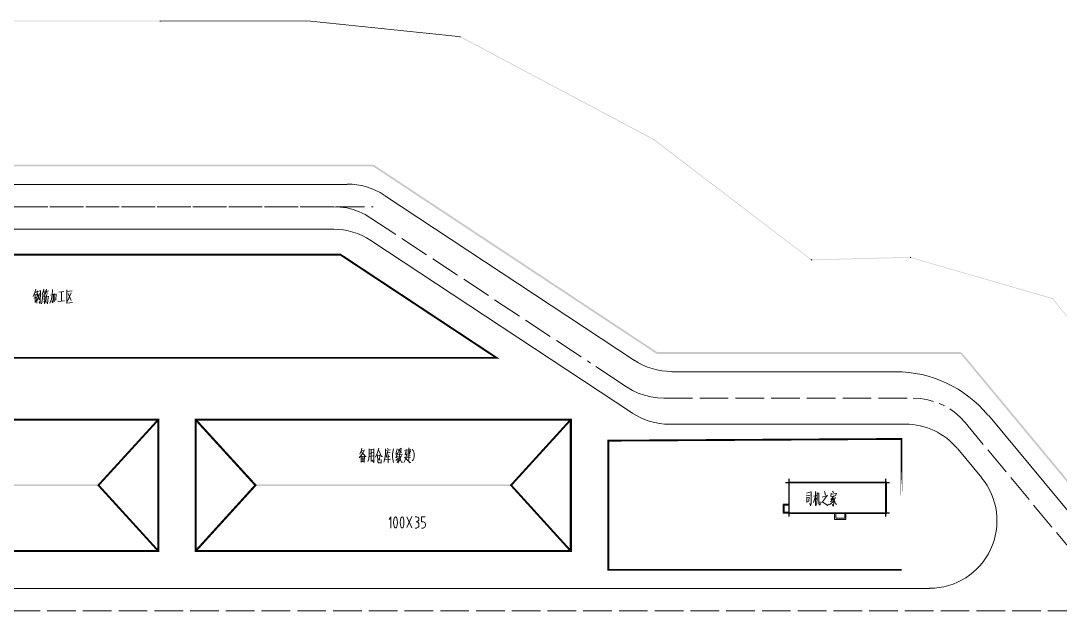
# Model space of a CAD drawing. Header units: millimetres. Extents: x 2315 to 4619, y 1334 to 1897.
# Drawn here: x 3661.9 to 3939, y 1738.7 to 1896.9 of the extents above; entities that cross this region are included whole.
import ezdxf

# ---------------------------------------------------------------- set-up
doc = ezdxf.new("R2010")
doc.units = ezdxf.units.MM
doc.linetypes.add('PDF_IMPORT', pattern=[1, 0.8, -0.2])
for name, color, linetype, true_color in [('PDF_0-新增征地', 7, 'Continuous', 0x00a5dd), ('PDF_COLU_TEXT_JZ', 9, 'Continuous', 0x808080), ('PDF_DOTE', 9, 'Continuous', 0x808080), ('PDF_房建专业布置图', 9, 'Continuous', 0x808080), ('PDF_站场道路', 7, 'Continuous', 0x957000), ('PDF_转运站初步方案', 7, 'Continuous', 0x00b85c)]:
    doc.layers.add(name, color=color, linetype=linetype, true_color=true_color)

msp = doc.modelspace()

# ---------------------------------------------------------------- hatches: boundary and pattern name
at = {"layer": 'PDF_0-新增征地', "transparency": 33554559}
for points in [[(3699.02, 1896.7), (3699.02, 1896.88), (3639.35, 1896.88), (3638.73, 1896.7)], [(3830.41, 1865.24), (3830.47, 1865.43), (3779.04, 1892.73), (3778.98, 1892.55)], [(3872.55, 1833.11), (3872.74, 1833.18), (3830.53, 1865.43), (3830.41, 1865.24)], [(3898.94, 1833.73), (3899.12, 1833.91), (3872.74, 1833.24), (3872.55, 1833.05)], [(3936.93, 1822.73), (3936.99, 1822.91), (3899.12, 1833.85), (3898.94, 1833.73)], [(3978.96, 1771.61), (3979.08, 1771.79), (3936.99, 1822.85), (3936.87, 1822.73)]]:
    msp.add_hatch(color=256, dxfattribs=at).paths.add_polyline_path(points)
at = {"layer": 'PDF_转运站初步方案', "true_color": 0x00a5dd, "transparency": 33554559}
for points in [[(3599.46, 1858.52), (3599.46, 1858.04), (3755.83, 1858.04), (3755.83, 1858.52)], [(3755.95, 1858.52), (3755.7, 1858.1), (3831.38, 1808.07), (3831.63, 1808.5)], [(3831.51, 1808.56), (3831.51, 1808.07), (3912.56, 1808.07), (3912.56, 1808.56)], [(3912.74, 1808.44), (3912.38, 1808.13), (3960.27, 1750.41), (3960.69, 1750.72)]]:
    msp.add_hatch(color=142, dxfattribs=at).paths.add_polyline_path(points)
at = {"layer": 'PDF_转运站初步方案', "true_color": 0x2eb800, "transparency": 33554559}
for points in [[(3594.45, 1773.32), (3594.45, 1772.83), (3682.59, 1772.83), (3682.59, 1773.32)], [(3724.43, 1773.32), (3724.43, 1772.83), (3792.6, 1772.83), (3792.6, 1773.32)]]:
    msp.add_hatch(color=82, dxfattribs=at).paths.add_polyline_path(points)

# ---------------------------------------------------------------- linework, layer by layer
at = {"layer": 'PDF_0-新增征地', "lineweight": 0, "const_width": 0.182}
msp.add_lwpolyline([(3779.04, 1892.64), (3739.03, 1896.79), (3718.99, 1896.79), (3699.02, 1896.79)], dxfattribs=at)
at = {"layer": 'PDF_0-新增征地', "lineweight": 0}
for points in [[(3699.02, 1896.88), (3699.02, 1896.7)], [(3779.04, 1892.73), (3778.98, 1892.55)], [(3872.74, 1833.24), (3872.55, 1833.05)], [(3898.94, 1833.73), (3899.12, 1833.91)]]:
    msp.add_lwpolyline(points, dxfattribs=at)
at = {"layer": 'PDF_0-新增征地', "lineweight": 25}
for points in [[(3699.02, 1896.82), (3699.02, 1896.82)], [(3830.47, 1865.3), (3830.47, 1865.3)], [(3936.93, 1822.79), (3936.93, 1822.79)]]:
    msp.add_lwpolyline(points, dxfattribs=at)
at = {"layer": 'PDF_COLU_TEXT_JZ', "lineweight": 0}
for points in [[(3866.57, 1768.06), (3865.1, 1768.06), (3865.1, 1765.62), (3866.63, 1765.62)], [(3866.57, 1767.76), (3865.35, 1767.76), (3865.35, 1765.93), (3866.63, 1765.93)], [(3878.84, 1765.5), (3878.84, 1763.97), (3880.92, 1763.97), (3881.84, 1763.97), (3881.84, 1765.5)], [(3879.15, 1765.5), (3879.15, 1764.28), (3880.92, 1764.28), (3881.53, 1764.28), (3881.53, 1765.5)]]:
    msp.add_lwpolyline(points, dxfattribs=at)
at = {"layer": 'PDF_DOTE', "lineweight": 25}
for points in [[(3865.71, 1773.8), (3893.5, 1773.8)], [(3866.69, 1764.7), (3866.69, 1774.78)], [(3892.53, 1764.7), (3892.53, 1774.78)], [(3865.71, 1765.68), (3893.5, 1765.68)]]:
    msp.add_lwpolyline(points, dxfattribs=at)
at = {"layer": 'PDF_房建专业布置图', "lineweight": 0, "const_width": 0.122}
msp.add_lwpolyline([(3866.51, 1773.99), (3892.71, 1773.99), (3892.71, 1765.5), (3866.51, 1765.5)], close=True, dxfattribs=at)
at = {"layer": 'PDF_站场道路', "lineweight": 9}
for points in [[(3609.78, 1853.27), (3748.92, 1853.27)], [(3758.82, 1850.34), (3825.52, 1806.3)], [(3739.09, 1847.29), (3745.32, 1847.29), (3747.03, 1847.22), (3748.8, 1846.98), (3750.45, 1846.55), (3752.1, 1845.94), (3753.69, 1845.21), (3755.22, 1844.29)], [(3745.32, 1841.3), (3615.16, 1841.3)], [(3755.22, 1838.31), (3824.91, 1792.25)], [(3815.14, 1804.71), (3823.38, 1799.28), (3824.91, 1798.36), (3826.5, 1797.63), (3828.15, 1797.08), (3829.86, 1796.65), (3831.57, 1796.4), (3833.34, 1796.28)], [(3835.42, 1803.31), (3895.15, 1803.31)], [(3905.17, 1795.43), (3903.7, 1795.85), (3901.75, 1796.16), (3899.73, 1796.28)], [(3908.1, 1794.21), (3907.43, 1794.57), (3906.7, 1794.88)], [(3913.6, 1789.81), (3912.26, 1791.21), (3910.79, 1792.56), (3909.51, 1793.41)], [(3919.83, 1791.76), (3957.15, 1746.75)], [(3834.87, 1789.32), (3897.78, 1789.32)], [(3911.64, 1782.78), (3918.06, 1775.03)], [(3561.96, 1745.52), (3904.19, 1745.52)]]:
    msp.add_lwpolyline(points, dxfattribs=at)
at = {"layer": 'PDF_站场道路', "linetype": 'PDF_IMPORT', "lineweight": 9, "ltscale": 9.528654}
for points in [[(3612.47, 1847.29), (3755.83, 1847.29)], [(3613.81, 1847.29), (3737.5, 1847.29)], [(3833.34, 1796.28), (3899.73, 1796.28)], [(3506.92, 1739.54), (3950.43, 1739.54)]]:
    msp.add_lwpolyline(points, dxfattribs=at)
at = {"layer": 'PDF_站场道路', "linetype": 'PDF_IMPORT', "lineweight": 9, "ltscale": 9.876648}
msp.add_lwpolyline([(3755.22, 1844.29), (3813.79, 1805.63)], dxfattribs=at)
at = {"layer": 'PDF_站场道路', "linetype": 'PDF_IMPORT', "lineweight": 9, "ltscale": 9.541175}
msp.add_lwpolyline([(3913.6, 1789.81), (3956.05, 1738.68)], dxfattribs=at)
at = {"layer": 'PDF_站场道路', "lineweight": 9}
for centre, radius, start, end in [((3748.86, 1835.37), 17.99, 56.5521, 90), ((3745.25, 1823.33), 17.99, 56.5521, 90), ((3835.35, 1821.38), 17.99, 236.5521, 270), ((3895.09, 1771.35), 31.98, 39.6936, 90), ((3834.8, 1807.33), 17.99, 236.5521, 270), ((3897.72, 1771.35), 17.99, 39.6936, 90), ((3904.13, 1763.59), 17.99, 270, 39.6936)]:
    msp.add_arc(centre, radius, start, end, dxfattribs=at)
at = {"layer": 'PDF_转运站初步方案', "color": 142, "lineweight": 0, "true_color": 0x00a5dd}
for points in [[(3612.47, 1834.52, 0.543, 0.543, 0), (3588.01, 1807.03, 0.489, 0.489, 0), (3788.72, 1807.03, 0.509, 0.509, 0), (3747.12, 1834.52, 0.489, 0.489, 0)], [(3896.68, 1768.61, 0.489, 0.489, 0), (3896.68, 1785.41, 0.489, 0.489, 0), (3818.5, 1784.95, 0.489, 0.489, 0), (3818.5, 1750.53, 0.489, 0.489, 0), (3896.68, 1750.53, 0.489, 0.489, 0), (3818.5, 1750.53, 0.489, 0.489, 0), (3818.5, 1784.95, 0.489, 0.489, 0), (3896.68, 1785.41, 0.489, 0.489, 0)]]:
    msp.add_lwpolyline(points, format="xyseb", close=True, dxfattribs=at)
at = {"layer": 'PDF_转运站初步方案', "color": 142, "lineweight": 5, "true_color": 0x00a5dd}
for points in [[(3665.85, 1825.36), (3665.61, 1824.44), (3665.18, 1823.4)], [(3665.43, 1823.83), (3666.04, 1823.95)], [(3665.61, 1824.44), (3666.1, 1824.62)], [(3665.73, 1823.83), (3665.73, 1821.81), (3666.1, 1822.61)], [(3666.22, 1824.87), (3666.16, 1821.57)], [(3666.22, 1824.69), (3667.08, 1824.87)], [(3666.83, 1824.2), (3666.65, 1823.34), (3666.34, 1822.36)], [(3666.34, 1824.14), (3666.89, 1822.49)], [(3667.08, 1824.99), (3667.01, 1821.51), (3666.77, 1821.94)], [(3667.75, 1823.95), (3667.69, 1822.85), (3667.38, 1821.45)], [(3668.05, 1825.3), (3667.56, 1823.95)], [(3667.75, 1823.77), (3668.24, 1823.83)], [(3667.87, 1824.75), (3668.42, 1824.93)], [(3667.99, 1824.75), (3668.18, 1824.07)], [(3668.24, 1823.95), (3668.24, 1821.69), (3667.99, 1822.12)], [(3668.79, 1823.95), (3668.66, 1822.85), (3668.54, 1822.24), (3668.18, 1821.39)], [(3668.73, 1825.3), (3668.36, 1824.01)], [(3668.42, 1823.22), (3669.15, 1823.4)], [(3668.6, 1824.75), (3669.21, 1824.87)], [(3668.91, 1824.14), (3668.73, 1824.81)], [(3669.21, 1823.46), (3669.09, 1822.43), (3668.97, 1821.45), (3668.73, 1822)], [(3669.76, 1823.77), (3670.62, 1823.89)], [(3670.19, 1823.71), (3669.95, 1822.3)], [(3670.62, 1824.01), (3670.37, 1821.69), (3670.13, 1822.18)], [(3670.31, 1825.23), (3670.19, 1823.65)], [(3670.8, 1824.14), (3670.8, 1822)], [(3670.8, 1823.83), (3671.29, 1823.95)], [(3671.29, 1824.07), (3671.23, 1822.49)], [(3672.02, 1824.5), (3673.37, 1824.69)], [(3672.7, 1824.56), (3672.7, 1822.18)], [(3674.1, 1821.57), (3674.16, 1825.17)], [(3674.16, 1824.69), (3675.57, 1824.87)], [(3675.26, 1824.38), (3674.28, 1822.12)], [(3674.47, 1824.2), (3675.32, 1822.3)], [(3665.3, 1822.97), (3666.1, 1823.16)], [(3667.69, 1823.22), (3668.11, 1823.34)], [(3667.69, 1822.67), (3668.11, 1822.73)], [(3669.89, 1822.3), (3669.64, 1821.63)], [(3671.29, 1822.49), (3670.8, 1822.36)], [(3671.72, 1822.06), (3673.55, 1822.24)], [(3675.63, 1821.75), (3674.04, 1821.57)]]:
    msp.add_lwpolyline(points, dxfattribs=at)
at = {"layer": 'PDF_转运站初步方案', "color": 82, "lineweight": 0, "true_color": 0x2eb800}
for points in [[(3578.51, 1790.54, 0.489, 0.489, 0), (3578.51, 1755.54, 0.489, 0.489, 0), (3698.5, 1755.54, 0.55, 0.55, 0), (3698.5, 1790.54, 0.489, 0.489, 0)], [(3708.49, 1790.54, 0.489, 0.489, 0), (3708.49, 1755.54, 0.489, 0.489, 0), (3808.51, 1755.54, 0.55, 0.55, 0), (3808.51, 1790.54, 0.489, 0.489, 0)]]:
    msp.add_lwpolyline(points, format="xyseb", close=True, dxfattribs=at)
for points, const_width in [([(3698.53, 1790.54), (3682.56, 1773.07), (3698.53, 1755.54)], 0.496), ([(3708.49, 1790.54), (3724.43, 1773.07), (3708.49, 1755.54)], 0.541), ([(3808.48, 1790.54), (3792.57, 1773.07), (3808.48, 1755.54)], 0.497)]:
    msp.add_lwpolyline(points, dxfattribs=dict(at, const_width=const_width))
at = {"layer": 'PDF_转运站初步方案', "color": 82, "lineweight": 5, "true_color": 0x2eb800}
for points in [[(3753.51, 1782.54), (3753.02, 1781.62), (3752.47, 1780.83), (3752.04, 1780.4)], [(3752.83, 1782.91), (3752.59, 1782.17), (3752.22, 1781.38)], [(3752.65, 1782.29), (3753.44, 1782.42)], [(3752.71, 1781.99), (3753.75, 1780.71), (3753.93, 1780.71)], [(3754.36, 1779.36), (3754.61, 1780.03), (3754.73, 1781.32), (3754.73, 1782.78)], [(3754.73, 1782.48), (3755.95, 1782.72)], [(3755.28, 1779.42), (3755.28, 1782.54)], [(3755.95, 1782.78), (3755.95, 1779.12), (3755.58, 1779.73)], [(3757.35, 1782.91), (3756.87, 1781.5), (3756.44, 1780.52)], [(3757.23, 1782.48), (3758.03, 1780.71), (3758.27, 1780.71)], [(3759.06, 1782.78), (3759.06, 1781.32), (3758.94, 1780.22), (3758.64, 1779.18)], [(3759.06, 1782.36), (3760.41, 1782.54)], [(3759.74, 1782.17), (3759.25, 1780.58), (3760.22, 1780.71)], [(3759.67, 1782.97), (3759.8, 1782.6)], [(3762.24, 1782.78), (3761.87, 1781.32)], [(3763.4, 1782.91), (3762.48, 1782.42)], [(3762.55, 1781.68), (3763.46, 1781.87)], [(3762.61, 1782.36), (3762.67, 1781.99)], [(3762.97, 1782.05), (3762.85, 1782.42)], [(3763.28, 1782.6), (3763.1, 1781.81)], [(3764.13, 1782.36), (3764.62, 1782.48)], [(3764.32, 1781.26), (3764.68, 1782.6)], [(3764.74, 1781.87), (3765.84, 1782.05)], [(3765.6, 1782.54), (3764.87, 1782.42)], [(3765.29, 1783.03), (3765.29, 1779.73)], [(3765.54, 1781.5), (3765.66, 1782.66)], [(3752.59, 1780.71), (3753.44, 1780.83)], [(3752.59, 1780.83), (3752.59, 1779.12)], [(3753.44, 1779.42), (3752.59, 1779.3)], [(3752.71, 1780.03), (3753.32, 1780.1)], [(3753.02, 1780.71), (3753.02, 1779.42)], [(3753.51, 1780.89), (3753.44, 1779.12)], [(3754.85, 1781.56), (3755.77, 1781.75)], [(3755.77, 1780.89), (3754.85, 1780.77)], [(3756.99, 1781.2), (3757.05, 1779.36)], [(3756.99, 1779.36), (3757.23, 1779.06), (3758.03, 1779.06)], [(3757.05, 1781.01), (3757.54, 1781.07)], [(3757.41, 1779.73), (3757.23, 1780.1)], [(3757.6, 1781.2), (3757.48, 1779.73)], [(3757.96, 1779.06), (3757.96, 1779.91)], [(3760.47, 1780.03), (3759.06, 1779.91)], [(3759.19, 1781.62), (3760.35, 1781.75)], [(3759.8, 1781.26), (3759.8, 1779)], [(3761.81, 1781.32), (3762.24, 1781.5)], [(3762.36, 1780.77), (3761.81, 1780.4)], [(3761.81, 1779.67), (3762.36, 1780.22)], [(3762.36, 1781.81), (3761.87, 1780.46)], [(3762.91, 1781.62), (3762.61, 1780.22), (3762.18, 1779.12)], [(3762.42, 1781.2), (3763.65, 1781.38)], [(3762.42, 1779.06), (3762.85, 1779.73), (3763.34, 1780.95)], [(3762.73, 1780.71), (3763.28, 1780.83)], [(3762.79, 1780.46), (3763.4, 1779.18), (3763.65, 1779.18)], [(3764.74, 1781.5), (3764.5, 1780.22), (3764.01, 1779.12)], [(3764.13, 1780.58), (3765.54, 1779.12)], [(3764.26, 1781.2), (3764.68, 1781.38)], [(3765.78, 1780.52), (3764.81, 1780.4)], [(3764.87, 1780.83), (3765.66, 1781.01)], [(3764.93, 1781.32), (3765.6, 1781.44)], [(3765.54, 1779.06), (3765.84, 1779.12)], [(3760.53, 1761.65), (3760.53, 1764.64), (3760.04, 1763.97)], [(3764.74, 1761.83), (3766.15, 1764.76)], [(3764.74, 1764.64), (3766.15, 1761.71)], [(3767, 1764.64), (3767.49, 1764.64)], [(3767.49, 1763.3), (3767.25, 1763.3)], [(3767.98, 1762.63), (3767.98, 1762.32)], [(3769.26, 1763.3), (3768.71, 1763.3), (3768.71, 1764.64), (3769.63, 1764.64)], [(3769.75, 1762.32), (3769.75, 1762.63)], [(3767.49, 1761.65), (3767, 1761.65)], [(3768.71, 1761.65), (3769.26, 1761.65)]]:
    msp.add_lwpolyline(points, dxfattribs=at)
at = {"layer": 'PDF_转运站初步方案', "color": 142, "lineweight": 5, "true_color": 0x00a5dd}
for points in [[(3871.33, 1770.99), (3872.61, 1771.3)], [(3872.61, 1771.36), (3872.55, 1768.19), (3872.43, 1767.57), (3872.19, 1768.31), (3872.43, 1767.57), (3872.55, 1768.19)], [(3873.71, 1771.42), (3873.71, 1767.7)], [(3874.2, 1771.12), (3874.2, 1769.41), (3874.08, 1768.31), (3873.84, 1767.57), (3874.08, 1768.31), (3874.2, 1769.41)], [(3874.2, 1770.81), (3874.63, 1770.87)], [(3874.63, 1771.06), (3874.63, 1768.25), (3874.75, 1767.88), (3875, 1767.88), (3875, 1768.67), (3875, 1767.88), (3874.75, 1767.88), (3874.63, 1768.25)], [(3876.4, 1770.45), (3876.1, 1771.36)], [(3877.81, 1770.08), (3877.87, 1770.99)], [(3879.27, 1770.87), (3877.87, 1770.69)], [(3878.54, 1771.12), (3878.29, 1771.48)], [(3879.09, 1770.26), (3879.33, 1770.99)], [(3872.31, 1770.45), (3871.21, 1770.26)], [(3871.45, 1768.49), (3871.45, 1769.9)], [(3871.45, 1769.71), (3872.06, 1769.77)], [(3872.06, 1768.8), (3871.45, 1768.73)], [(3872.06, 1769.9), (3872, 1768.8)], [(3873.71, 1770.14), (3873.16, 1768.49)], [(3873.22, 1770.14), (3874.02, 1770.32)], [(3873.71, 1769.9), (3873.96, 1769.28)], [(3876.89, 1770.38), (3875.61, 1768.61), (3875.36, 1768.49), (3875.61, 1768.61)], [(3876.71, 1770.2), (3875.48, 1769.9)], [(3877.19, 1768), (3876.89, 1767.7), (3875.61, 1768.61), (3876.89, 1767.7)], [(3877.5, 1767.88), (3878.17, 1768.49), (3878.6, 1769.04), (3878.17, 1768.49)], [(3877.74, 1768.61), (3878.48, 1769.47)], [(3877.81, 1769.22), (3878.6, 1770.14)], [(3878.91, 1770.26), (3877.99, 1770.08)], [(3878.17, 1767.94), (3878.54, 1767.51), (3878.6, 1768.43), (3878.6, 1769.28), (3878.29, 1769.83), (3878.6, 1769.28), (3878.6, 1768.43), (3878.54, 1767.51)], [(3879.03, 1769.77), (3878.6, 1769.1)], [(3879.39, 1768), (3879.15, 1768), (3878.66, 1769.22), (3879.15, 1768)]]:
    msp.add_lwpolyline(points, close=True, dxfattribs=at)
at = {"layer": 'PDF_转运站初步方案', "color": 82, "lineweight": 5, "true_color": 0x2eb800}
for centre, radius, start, end in [((3767.79, 1780.98), 6.83, 164.4424, 195.5576), ((3764.99, 1763.15), 3.73, 158.8219, 201.1781), ((3758.58, 1763.15), 3.73, 338.8219, 21.1781), ((3766.76, 1763.15), 3.73, 158.8219, 201.1781), ((3760.29, 1763.15), 3.73, 338.8219, 21.1781)]:
    msp.add_arc(centre, radius, start, end, dxfattribs=at)
for points in [[(3766.76, 1781.07), (3766.77, 1781.66), (3766.58, 1782.22), (3766.25, 1782.61)], [(3766.22, 1779.56), (3766.56, 1779.94), (3766.75, 1780.49), (3766.76, 1781.07)], [(3761.78, 1764.64), (3761.68, 1764.64), (3761.58, 1764.58), (3761.51, 1764.48)], [(3762.05, 1764.48), (3761.99, 1764.58), (3761.89, 1764.64), (3761.78, 1764.64)], [(3763.55, 1764.64), (3763.45, 1764.64), (3763.35, 1764.58), (3763.28, 1764.48)], [(3763.82, 1764.48), (3763.76, 1764.58), (3763.66, 1764.64), (3763.55, 1764.64)], [(3767.98, 1764), (3767.98, 1764.36), (3767.75, 1764.64), (3767.46, 1764.64)], [(3767.46, 1763.36), (3767.75, 1763.36), (3767.98, 1763.65), (3767.98, 1764)], [(3767.98, 1762.66), (3767.98, 1763.01), (3767.75, 1763.3), (3767.46, 1763.3)], [(3769.75, 1762.66), (3769.75, 1763.01), (3769.52, 1763.3), (3769.23, 1763.3)], [(3761.51, 1761.87), (3761.58, 1761.77), (3761.68, 1761.71), (3761.78, 1761.71)], [(3761.78, 1761.71), (3761.89, 1761.71), (3761.99, 1761.77), (3762.05, 1761.87)], [(3763.28, 1761.87), (3763.35, 1761.77), (3763.45, 1761.71), (3763.55, 1761.71)], [(3763.55, 1761.71), (3763.66, 1761.71), (3763.76, 1761.77), (3763.82, 1761.87)], [(3767.46, 1761.71), (3767.75, 1761.71), (3767.98, 1762), (3767.98, 1762.35)], [(3769.23, 1761.71), (3769.52, 1761.71), (3769.75, 1762), (3769.75, 1762.35)]]:
    msp.add_open_spline(points, degree=3, dxfattribs=at)

doc.saveas('drawing.dxf')
